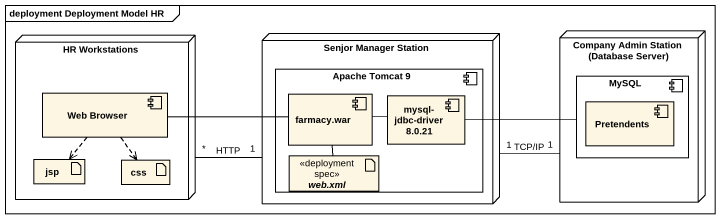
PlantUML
@startuml
mainframe deployment Deployment Model HR
node "HR Workstations" as HR_Workstations {
  component "Web Browser" as Web_Browser
  artifact jsp
  artifact css
}
node "Senjor Manager Station" as Senjor_Manager_Station {
  component "Apache Tomcat 9" as Apache_Tomcat_9 {
    component "farmacy.war" as farmacy_war
    component "mysql-jdbc-driver 8.0.21" as mysql_jdbc_driver_8_0_21
    artifact "web.xml" as web_xml <<deployment spec>>
  }
}
node "Company Admin Station (Database Server)" as Company_Admin_Station {
  component MySQL {
    component Pretendents
  }
}
HR_Workstations "*" -right- "1" Senjor_Manager_Station : HTTP
Senjor_Manager_Station "1" -right- "1" Company_Admin_Station : TCP/IP
Web_Browser ..> jsp
Web_Browser ..> css
farmacy_war -left- Web_Browser
farmacy_war -right- mysql_jdbc_driver_8_0_21
farmacy_war -- web_xml
mysql_jdbc_driver_8_0_21 -right- MySQL
@enduml
